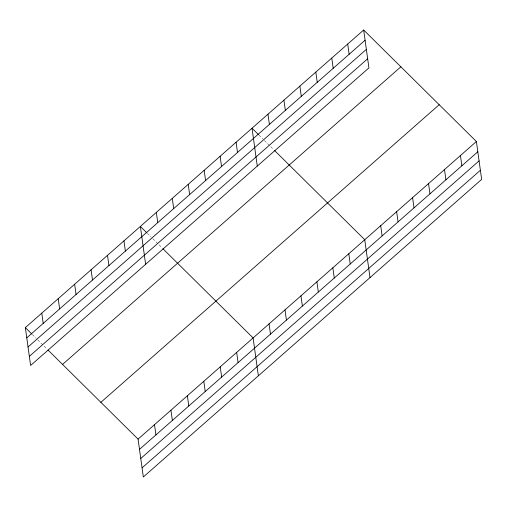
<?xml version="1.0" encoding="UTF-8"?>
<svg xmlns="http://www.w3.org/2000/svg" width="507" height="507" viewBox="0 0 507 507"><rect width="100%" height="100%" fill="white"/><g stroke="black" fill="none" stroke-linecap="round" stroke-linejoin="round"><path stroke-width="0.38" stroke-dasharray="2.54 1.9" d="M259.033 135.147L262.81 138.88M264.426 140.483L273.59 149.546M147.385 233.359L151.162 237.092M152.778 238.696L162.481 248.291M32.359 334.544L36.13 338.277M37.752 339.88L46.917 348.943"/><path stroke-width="0.76" d="M363.671 30.008L368.925 67.881L30.604 365.49L25.35 327.611L363.671 30.008L476.396 141.51L481.65 179.389L143.329 476.992L138.075 439.119L47.994 350.014M26.77 337.852L365.091 40.243M28.037 346.972L366.358 49.363M29.343 356.37L367.664 58.761M62.551 364.413L400.872 66.804M100.874 402.324L439.195 104.715M138.075 439.119L476.396 141.51M139.495 449.36L477.816 151.751M140.762 458.48L479.083 160.871M142.061 467.872L480.383 170.263M258.494 134.615L252.023 128.214L257.277 166.093M274.667 150.617L364.748 239.722L370.002 277.595M146.846 232.827L140.382 226.426L145.636 264.299M163.02 248.823L253.101 337.935L258.361 375.807M25.35 327.611L31.821 334.012M460.445 155.541L461.864 165.783M444.493 169.572L445.919 179.808M428.548 183.604L429.968 193.839M412.597 197.635L414.016 207.87M396.645 211.666L398.071 221.901M380.7 225.691L382.12 235.932M347.72 44.039L349.139 54.274M331.774 58.064L333.194 68.306M348.797 253.754L350.223 263.989M315.823 72.095L317.243 82.337M332.852 267.785L334.271 278.02M299.871 86.127L301.291 96.362M316.9 281.816L318.32 292.051M283.926 100.158L285.346 110.393M300.949 295.841L302.375 306.082M267.975 114.189L269.394 124.424M285.004 309.872L286.423 320.113M269.052 323.903L270.472 334.138M236.078 142.245L237.498 152.487M220.127 156.276L221.546 166.518M236.668 352.39L238.094 362.625M204.175 170.308L205.595 180.543M220.234 366.846L221.66 377.081M188.23 184.339L189.65 194.574M203.808 381.302L205.227 391.537M172.279 198.37L173.698 208.605M187.375 395.752L188.794 405.993M156.327 212.395L157.747 222.636M170.941 410.207L172.361 420.449M154.508 424.663L155.928 434.905M123.949 240.882L125.368 251.117M107.516 255.338L108.935 265.573M91.083 269.794L92.502 280.029M74.649 284.25L76.069 294.485M58.216 298.705L59.636 308.94M41.783 313.161L43.203 323.396"/></g></svg>
